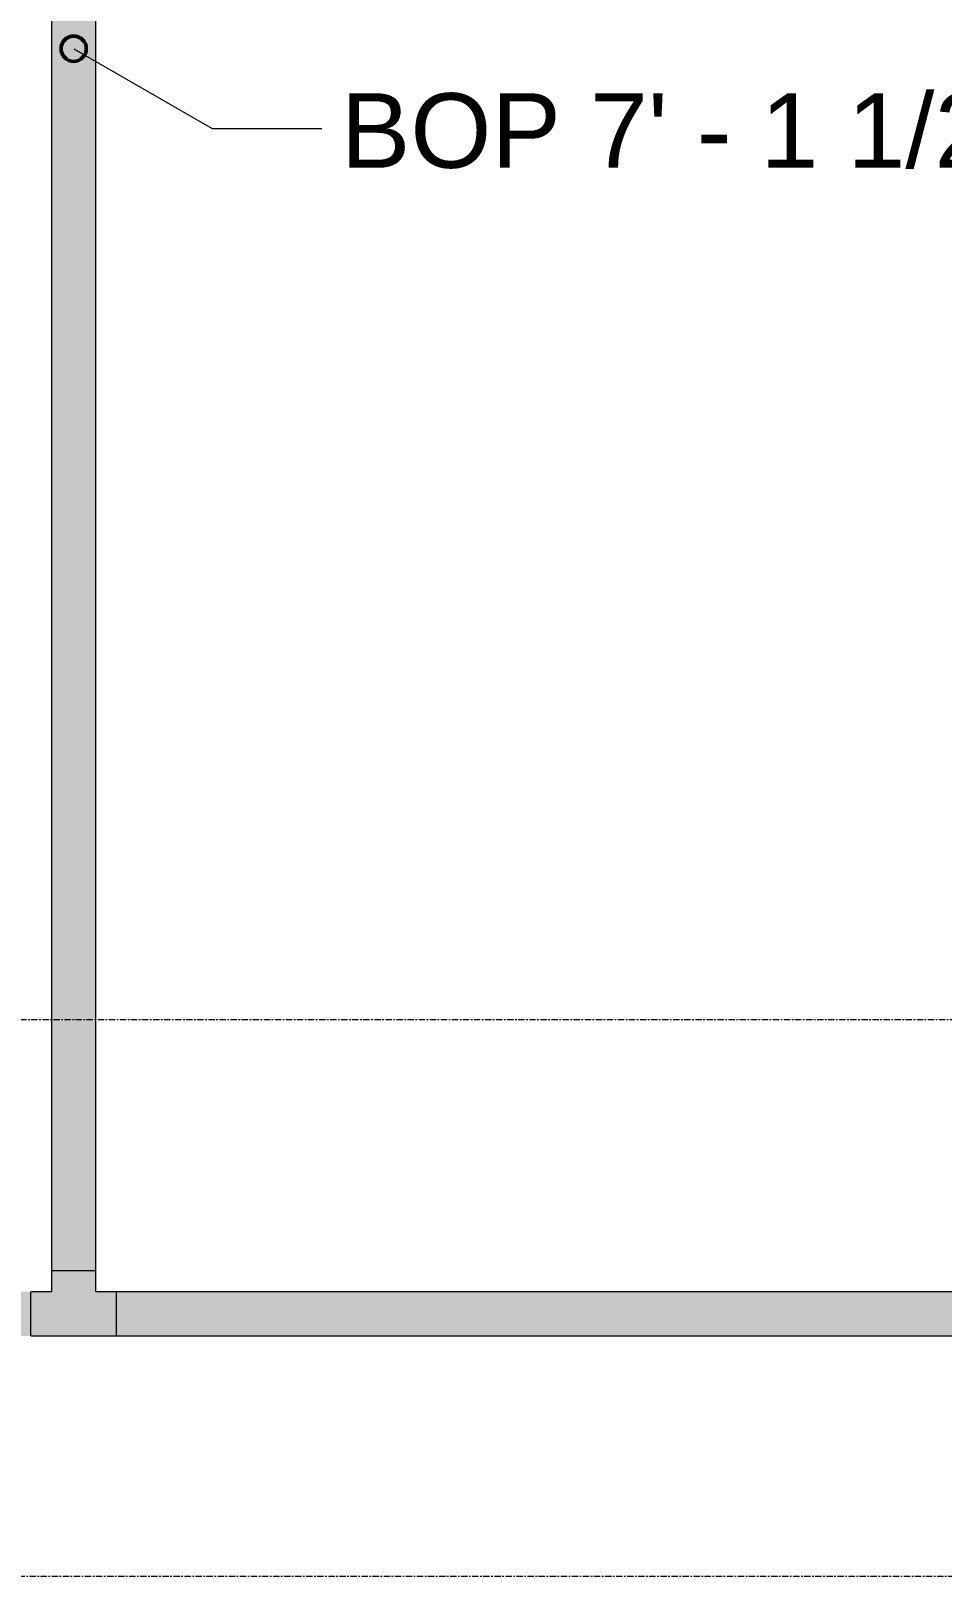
# Model space of a CAD drawing. Header units: inches. Extents: x -3679 to 241, y -496 to 1784.
# Drawn here: x -203 to -131, y 45 to 167.2 of the extents above; entities that cross this region are included whole.
import ezdxf

# ---------------------------------------------------------------- set-up
doc = ezdxf.new("R2010")
doc.units = ezdxf.units.IN
doc.header["$MEASUREMENT"] = 0
doc.linetypes.add('Grid Line', pattern=[0.875, 0.5, -0.125, 0.125, -0.125])
for name, color, linetype, lineweight in [('G-ANNO-DIMS', 251, 'Continuous', 9), ('P-PIPE', 1, 'Continuous', 9), ('S-GRID', 8, 'Continuous', 9)]:
    doc.layers.add(name, color=color, linetype=linetype, lineweight=lineweight)
doc.styles.add('Arial_1', font='arial.ttf', dxfattribs={"height": 5.901198})

msp = doc.modelspace()

# ---------------------------------------------------------------- hatches: boundary and pattern name
at = {"layer": 'P-PIPE'}
for points in [[(-201.4, 69.13), (-200.31, 69.13), (-199.65, 69.13), (-199.65, 168.74), (-201.4, 168.74), (-201.4, 69.13)], [(-197.9, 69.13), (-197.9, 168.74), (-198.88, 168.74), (-199.65, 168.74), (-199.64, 69.13), (-197.9, 69.13)], [(-199.64, 65.75), (-197.9, 67.49), (-197.9, 69.13), (-198.98, 69.13), (-201.4, 69.13), (-201.4, 67.49), (-200.7, 66.8), (-199.94, 66.04)], [(-203.03, 65.74), (-203.03, 67.49), (-206.61, 67.49), (-206.61, 66.32), (-206.61, 65.74), (-203.03, 65.74)], [(-186.25, 65.74), (-66.83, 65.74), (-66.84, 67.49), (-196.26, 67.49), (-196.26, 66.33), (-196.26, 65.74)], [(-206.61, 63.99), (-206.61, 63.99), (-203.03, 63.99), (-203.03, 64.87), (-203.03, 65.74), (-206.61, 65.74), (-206.61, 64.02)], [(-102.04, 63.99), (-66.84, 63.99), (-66.83, 64.92), (-66.83, 65.74), (-196.26, 65.74), (-196.25, 63.99), (-169.4, 63.99)]]:
    msp.add_hatch(color=256, dxfattribs=at).paths.add_polyline_path(points, flags=0)
h = msp.add_hatch(color=256, dxfattribs=at)
h.paths.add_polyline_path([(-203.03, 63.99), (-196.26, 63.99), (-196.26, 64.87), (-196.26, 67.49), (-197.9, 67.49), (-199.64, 65.75), (-201.4, 67.49), (-203.03, 67.49), (-203.03, 66.41), (-203.03, 64.02)], flags=0)
h.paths.add_polyline_path([(-203.03, 66.8), (-203.03, 66.8), (-200.97, 66.87)], flags=0)

# ---------------------------------------------------------------- linework, layer by layer
at = {"layer": 'G-ANNO-DIMS'}
for p, q in [((-199.65, 165.8), (-188.7, 159.48)), ((-188.7, 159.48), (-180.03, 159.48))]:
    msp.add_line(p, q, dxfattribs=at)
at = {"layer": 'G-ANNO-DIMS', "lineweight": 50}
msp.add_circle((-199.65, 165.8), 1, dxfattribs=at)
at = {"layer": 'P-PIPE'}
for p, q in [((-201.4, 168.74), (-201.4, 69.13)), ((-197.9, 69.13), (-197.9, 168.74)), ((-201.4, 69.13), (-201.4, 67.49)), ((-197.9, 67.49), (-197.9, 69.13)), ((-201.4, 67.49), (-203.03, 67.49)), ((-196.26, 67.49), (-197.9, 67.49)), ((-66.84, 67.49), (-196.26, 67.49)), ((-203.03, 63.99), (-196.26, 63.99)), ((-196.26, 63.99), (-66.84, 63.99))]:
    msp.add_line(p, q, dxfattribs=at)
for centre, major_axis, ratio, start_param, end_param in [((-199.65, 69.13), (1.75, 0), 0.002088, 3.009678, 3.139573), ((-199.65, 69.13), (1.75, 0), 0.002088, 2.879793, 3.009689), ((-199.65, 69.13), (1.75, 0), 0.002088, 2.617994, 2.878419), ((-199.65, 69.13), (1.75, 0), 0.002088, 2.618612, 2.877774), ((-199.65, 69.13), (1.75, 0), 0.002088, 2.356194, 2.616328), ((-199.65, 69.13), (1.75, 0), 0.002088, 2.356524, 2.615975), ((-199.65, 69.13), (1.75, 0), 0.002088, 2.094395, 2.354388), ((-199.65, 69.13), (1.75, 0), 0.002088, 2.094584, 2.354175), ((-199.65, 69.13), (1.75, 0), 0.002088, 1.832596, 2.092496), ((-199.65, 69.13), (1.75, 0), 0.002088, 1.832692, 2.092376), ((-199.65, 69.13), (1.75, 0), 0.002088, 1.570796, 1.830622), ((-199.65, 69.13), (1.75, 0), 0.002088, 1.570819, 1.830577), ((-199.65, 69.13), (1.75, 0), 0.002088, 1.308997, 1.568754), ((-199.65, 69.13), (1.75, 0), 0.002088, 1.308951, 1.568777), ((-199.65, 69.13), (1.75, 0), 0.002088, 1.047198, 1.30688), ((-199.65, 69.13), (1.75, 0), 0.002088, 1.047077, 1.306978), ((-199.65, 69.13), (1.75, 0), 0.002088, 0.785398, 1.044988), ((-199.65, 69.13), (1.75, 0), 0.002088, 0.785185, 1.045178), ((-199.65, 69.13), (1.75, 0), 0.002088, 0.523599, 0.783048), ((-199.65, 69.13), (1.75, 0), 0.002088, 0.523244, 0.783379), ((-199.65, 69.13), (1.75, 0), 0.002088, 0.261799, 0.520958), ((-199.65, 69.13), (1.75, 0), 0.002088, 0.261151, 0.52158), ((-199.65, 69.13), (1.75, 0), 0.002088, 0, 0.25978), ((-199.65, 69.13), (1.75, 0), 0.002088, 0, 0.129896), ((-203.03, 65.74), (0, 1.75), 0.002019, 6.023474, 6.283185), ((-203.03, 65.74), (0, 1.75), 0.002019, 6.153324, 6.283185), ((-203.03, 65.74), (0, 1.75), 0.002019, 5.761675, 6.022056), ((-203.03, 65.74), (0, 1.75), 0.002019, 5.762318, 6.021386), ((-203.03, 65.74), (0, 1.75), 0.002019, 5.499875, 5.759953), ((-203.03, 65.74), (0, 1.75), 0.002019, 5.500217, 5.759587), ((-196.26, 65.74), (0, 1.75), 0.002019, 6.153324, 6.283185), ((-196.26, 65.74), (0, 1.75), 0.002019, 6.023474, 6.283185), ((-196.26, 65.74), (0, 1.75), 0.002019, 5.762318, 6.021386), ((-196.26, 65.74), (0, 1.75), 0.002019, 5.761675, 6.022056), ((-196.26, 65.74), (0, 1.75), 0.002019, 5.500217, 5.759587), ((-196.26, 65.74), (0, 1.75), 0.002019, 5.499875, 5.759953), ((-203.03, 65.74), (0, 1.75), 0.002019, 5.238076, 5.498008), ((-203.03, 65.74), (0, 1.75), 0.002019, 5.238272, 5.497787), ((-203.03, 65.74), (0, 1.75), 0.002019, 4.976276, 5.236112), ((-203.03, 65.74), (0, 1.75), 0.002019, 4.976377, 5.235988), ((-203.03, 65.74), (0, 1.75), 0.002019, 4.714477, 4.974236), ((-203.03, 65.74), (0, 1.75), 0.002019, 4.714501, 4.974188), ((-196.26, 65.74), (0, 1.75), 0.002019, 5.238272, 5.497787), ((-196.26, 65.74), (0, 1.75), 0.002019, 5.238076, 5.498008), ((-196.26, 65.74), (0, 1.75), 0.002019, 4.976377, 5.235988), ((-196.26, 65.74), (0, 1.75), 0.002019, 4.976276, 5.236112), ((-196.26, 65.74), (0, 1.75), 0.002019, 4.714501, 4.974188), ((-196.26, 65.74), (0, 1.75), 0.002019, 4.714477, 4.974236), ((-203.03, 65.74), (0, 1.75), 0.002019, 4.452678, 4.712366), ((-203.03, 65.74), (0, 1.75), 0.002019, 4.45263, 4.712389), ((-203.03, 65.74), (0, 1.75), 0.002019, 4.190878, 4.45049), ((-203.03, 65.74), (0, 1.75), 0.002019, 4.190754, 4.45059), ((-203.03, 65.74), (0, 1.75), 0.002019, 3.929079, 4.188595), ((-203.03, 65.74), (0, 1.75), 0.002019, 3.928859, 4.18879), ((-196.26, 65.74), (0, 1.75), 0.002019, 4.45263, 4.712389), ((-196.26, 65.74), (0, 1.75), 0.002019, 4.452678, 4.712366), ((-196.26, 65.74), (0, 1.75), 0.002019, 4.190754, 4.45059), ((-196.26, 65.74), (0, 1.75), 0.002019, 4.190878, 4.45049), ((-196.26, 65.74), (0, 1.75), 0.002019, 3.928859, 4.18879), ((-196.26, 65.74), (0, 1.75), 0.002019, 3.929079, 4.188595), ((-203.03, 65.74), (0, 1.75), 0.002019, 3.667279, 3.926651), ((-203.03, 65.74), (0, 1.75), 0.002019, 3.666914, 3.926991), ((-203.03, 65.74), (0, 1.75), 0.002019, 3.40548, 3.664552), ((-203.03, 65.74), (0, 1.75), 0.002019, 3.404814, 3.665191), ((-203.03, 65.74), (0, 1.75), 0.002019, 3.27353, 3.403392), ((-203.03, 65.74), (0, 1.75), 0.002019, 3.143681, 3.273542), ((-196.26, 65.74), (0, 1.75), 0.002019, 3.666914, 3.926991), ((-196.26, 65.74), (0, 1.75), 0.002019, 3.667279, 3.926651), ((-196.26, 65.74), (0, 1.75), 0.002019, 3.404814, 3.665191), ((-196.26, 65.74), (0, 1.75), 0.002019, 3.40548, 3.664552), ((-196.26, 65.74), (0, 1.75), 0.002019, 3.27353, 3.403392), ((-196.26, 65.74), (0, 1.75), 0.002019, 3.143681, 3.273542)]:
    msp.add_ellipse(centre, major_axis=major_axis, ratio=ratio, start_param=start_param, end_param=end_param, dxfattribs=at)
at = {"layer": 'S-GRID', "linetype": 'Grid Line'}
for p, q in [((228, 89), (-3666.39, 89)), ((-3666.39, 45), (228, 45))]:
    msp.add_line(p, q, dxfattribs=at)

# ---------------------------------------------------------------- next in the draw order: texts
at = {"layer": 'G-ANNO-DIMS', "insert": (-178.53, 162.28), "char_height": 5.9012, "width": 64.872, "attachment_point": 1, "line_spacing_factor": 0.938532, "style": 'Arial_1', "bg_fill": 3, "box_fill_scale": 1.25, "bg_fill_color": 0, "bg_fill_transparency": 0}
msp.add_mtext('BOP 7\' - 1 1/2"', dxfattribs=at)

doc.saveas('drawing.dxf')
